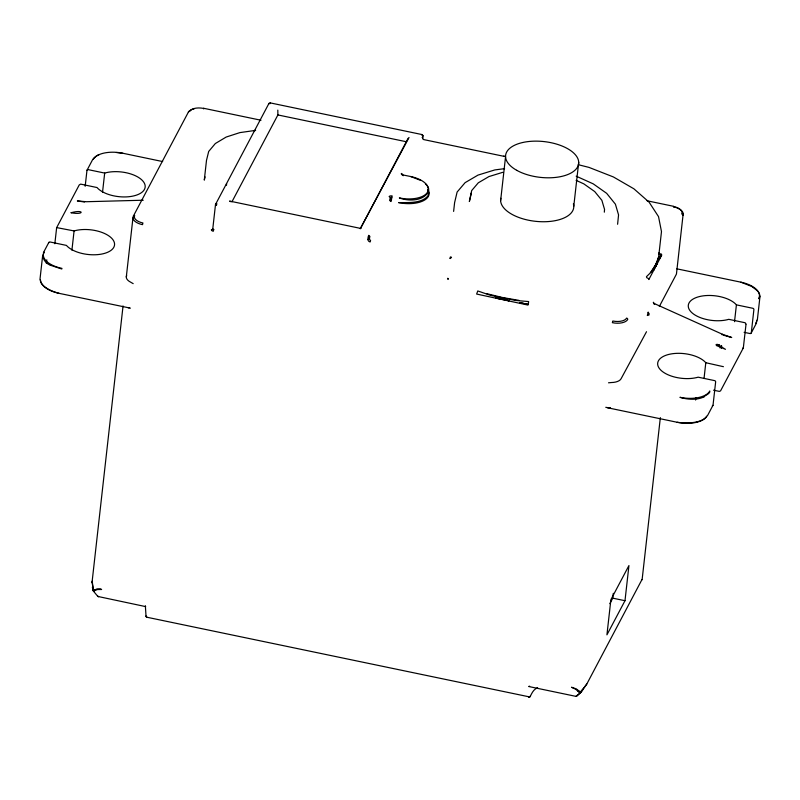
<?xml version="1.0" encoding="UTF-8"?>
<svg xmlns="http://www.w3.org/2000/svg" width="800" height="800" viewBox="0 0 800 800"><rect width="100%" height="100%" fill="white"/><g stroke="black" fill="none" stroke-linecap="round" stroke-linejoin="round"><path stroke-width="1.2" d="M123.05 305.96L92.06 582.2L93.61 591.03L97.46 589.53L101.61 589.51L100.44 588.84L97.04 588.92L93.17 590.63L92.43 587.32L93.27 590.65A1.27 0.87 -39.8 0 0 94.07 591.37L95.38 589.56L93.61 591.03M203.72 108.94L203.67 108.28L260.98 120.24M403.38 175.65L403.2 175.13A2.53 1.24 6.4 0 1 401.36 173.47A1.27 1.09 27.9 0 1 402.46 174.82A1.27 0.62 6.4 0 0 403.07 175.57M659.05 254.25L659.2 252.61A1.27 1.11 4.2 0 0 660.02 253.77L661.69 255.24L648.84 279.53A1.27 1.09 27.9 0 0 648.05 278.28L647.5 278.12A1.27 1.02 47.2 0 1 646.49 276.65L651.49 271.77L656.36 263.55L655.17 266.13L653.65 268.59L657.31 261.4L658.62 257.07L661.48 231.6L658.53 216.63L649.09 202.16L633.88 188.8L613.37 176.94L588.97 167.39L578.32 164.71M231.89 201.9L277.89 114.94L277.81 110.12M683.19 213.73L676.53 273.28A12.67 6.2 6.4 0 1 676.16 274.63L659.34 306.45M40 279.18L42.59 256.12M46.38 263.46L46.79 259.82M54.84 243.76L56.64 227.68L79.25 184.92L80.65 184.12L97.03 187.54A25.35 12.41 6.4 0 0 132.14 196.25A25.35 12.41 6.4 0 0 141.11 179.29A25.35 12.41 6.4 0 0 104.68 173.08L88.3 169.66A1.27 1.09 27.9 0 0 86.95 170.5L85.18 186.28M71.92 250.18L74.08 230.93L56.67 227.6M102.52 192.33L104.68 173.08M126.3 276.98L132.95 217.9M212.77 228.88L215.48 204.72M367.94 239.25L368.61 235.37A1.27 1.09 27.9 0 1 369.71 236.73L369.47 238.92A1.27 1.09 27.9 0 0 370.57 240.28L370.14 241.95A2.53 2.17 27.9 0 1 367.94 239.25A1.27 0.62 6.4 0 0 369.47 238.92M389.97 200.16L390.22 197.96A1.27 1.09 27.9 0 0 389.12 196.61A2.53 1.24 6.4 0 1 392.18 195.96L391.07 201.51A1.27 1.09 27.9 0 1 389.97 200.16A1.27 0.62 6.4 0 1 391.5 199.84M503.88 156.31L423.82 139.61A1.27 1.09 27.9 0 1 422.72 138.25L422.97 136.06A1.27 1.09 27.9 0 0 421.87 134.7L422.05 135.22A1.27 0.62 6.4 0 1 422.97 136.06M453.62 211.4L454.61 202.61L457.12 192.03L465.11 182.65L478 175.1L494.84 169.92L504.58 168.66M500.63 200.6L505.56 156.67M573.78 206.22L578.71 162.28M609.84 603.66L612.76 598.16L613.3 593.31M624.99 600.71L628.94 565.56L610.88 599.7L606.93 634.84L624.99 600.71L612.76 598.16M579.56 692.65L583.12 689.21L580.81 692.36L576.32 688.91L571.53 687.25L575.81 689.32L579.56 692.65A1.27 1.06 46.6 0 0 580.64 692.62L576.94 696.08A1.27 1.09 27.9 0 1 576.04 696.22L580.89 692.37L586.81 684.02L642.17 579.19L660.35 417.61M695.59 400.04L695.86 397.64M704.05 378.36L705.8 362.72A25.35 12.41 6.4 0 0 670.7 354.01A25.35 12.41 6.4 0 0 661.73 370.97A25.35 12.41 6.4 0 0 698.15 377.18L714.53 380.6A1.27 1.09 27.9 0 1 715.64 381.96L713.05 405.02A1.27 1.09 27.9 0 1 712.33 405.85M721.4 348.27L721.67 345.89M734.52 321.71L736.41 304.86A25.35 12.41 6.4 0 0 701.3 296.16A25.35 12.41 6.4 0 0 692.34 313.11A25.35 12.41 6.4 0 0 728.76 319.33L745.14 322.75L746.01 324.02M713.5 390.18L719.35 391.4L720.56 390.87L743.33 347.92L746 324.35M757.41 319.41L760 296.34M722.08 334.8L722.3 334.22L654.2 303.51A1.27 1.09 27.9 0 1 653.4 302.26L653.76 303.37A1.27 0.62 6.4 0 0 653.72 303.53M92.33 581.88L93.27 590.65M92.06 582.2L92.45 580.89M98.65 155.28C98.55 153.71 91.68 159.79 93.03 159.55A24.72 12.1 6.4 0 1 122.86 153.25L162.66 161.56M757.18 319.94L755.94 323.4A24.72 12.1 6.4 0 0 756.68 320.31M205.08 176.88L204.29 180.11L206.5 160.34L208.69 151.45L215.34 143.53L226.2 137.04L239.89 132.61L255.54 130.39M146.03 616.22L145.37 606M642 579.48L641.9 579.88M409.04 137.5L360.27 228.77M658.48 257.31L655.51 265.2L650.4 272.59M360.45 228.5L408.14 138.27M43.41 252.67L48.77 242.55M87.03 170.23L92.38 160.1M133.4 216.04L188.49 111.9M215.6 204.28L268.85 103.61M530.25 696.38C532.18 692.49 533.66 689.36 537.61 687.7M720.06 347.98L721.22 345.8M707.62 415.42L712.97 405.3M751.23 332.98L756.59 322.85M722.3 334.22L731.72 337.52L723.19 335.13M504.57 156.37L504.9 156.37A2.53 1.24 6.4 0 1 503.67 156.26L503.81 156.12M471.14 193.56L471.36 193.05L469.36 201.53L471.68 190.58L478.29 182.81L488.92 176.58L502.8 172.31M203.61 108.31L203.53 108.42A11.41 5.58 6.4 0 0 189.77 111.33A1.27 1.09 27.9 0 0 188.42 112.18A12.67 6.2 6.4 0 1 194.17 108.83M270.2 102.93L270.12 103.05A1.27 1.09 27.9 0 0 268.78 103.89A1.27 0.62 6.4 0 1 270.31 103.57L270.26 102.9L422.01 134.56M98.53 596.73L98.61 596.62A1.27 1.09 27.9 0 1 97.61 595.85A1.27 0.87 -39.8 0 0 98.4 596.57L145.67 606.61L145.32 606.19M586.81 684.02L580.54 692.19M529.63 686.16L528.7 686.51L575.91 696.36M646.51 331.72L621.07 378.77A12.67 6.2 6.4 0 1 611.41 382.54L608.51 382.8M743.33 347.92L742.76 348.07M673.66 206.71L673.45 206.46A11.41 5.58 6.4 0 1 681.71 213.96A1.27 1.09 27.9 0 1 682.81 215.31A12.67 6.2 6.4 0 0 676.7 207.83M147.03 617.44L147.17 617.29A1.27 1.09 27.9 0 1 146.07 615.94A1.27 1.08 -4 0 0 146.97 617.25L529.61 696.93A1.27 1.09 27.9 0 0 530.32 696.1A1.27 1.08 -4 0 1 528.77 696.9L528.84 697.09M143.25 200.22L86.32 201.72L77.36 200.95L84.6 202.01M255.26 130.31L254.69 130.54A1.27 1.09 27.9 0 0 255.59 130.4M605.77 407.31L608.58 407.8A12.67 6.2 6.4 0 0 610.39 407.7M116.43 152.52L122.9 153.3M40.52 280.18A24.72 12.1 6.4 0 0 59.15 293.35L130.43 308.15M518.99 300.38L502.5 297.51L486.66 293.64M229.68 201.09L360.91 228.47M676.86 268.83L740.85 282.17A24.72 12.1 6.4 0 1 758.74 298.43L759.15 298.93L759.89 295.78C759.63 291.68 756.12 289.77 752.31 286.94M277.89 114.94L406.4 141.75M647.05 200.78L673.59 206.31M403.38 175.05L410.68 176.52A23.45 11.47 6.4 0 1 427.65 191.95A23.45 11.47 6.4 0 1 399.35 197.93C407.39 200.99 422.02 201.77 428.06 192.45C429.75 188.92 428.14 186.47 425.46 183.83M736.41 304.86L752.79 308.28A1.27 1.09 27.9 0 1 753.89 309.64L751.31 332.7A1.27 1.09 27.9 0 1 749.96 333.54L744.11 332.32M705.8 362.72L723.43 366.69M607.15 407.67L677.14 422.27A24.72 12.1 6.4 0 0 706.97 415.97C702.26 423.34 686.76 423.69 677.14 422.27M127.99 307.54L129.14 307.95M576.19 176.17L593.26 183.87L606.67 193.34L615.41 204.19L618.56 214.91L617.6 224.27M576.11 180.36L583.83 183.87L594.72 191.57L601.87 200.32L604.55 209.4L604.32 212.18M420.57 180.36L410.68 176.52M229.94 201.14L230.51 201.7M133.18 283.64L130.82 282.28A12.67 6.2 6.4 0 1 126.67 275.63M654.33 303.39L654.68 304.21A1.27 0.62 6.4 0 1 653.9 303.86M93.48 591.19L97.69 596.24M740.85 282.17L752.32 286.66M59.15 293.35C51.78 291.4 41.23 287.08 40.11 279.74M427.71 189.36L428.73 192.78L428.02 195.81C421.44 203.84 407.55 202.39 398.59 202.61A24.72 12.1 6.4 0 0 428.7 191.07M226.52 185.26L226.42 183.99A1.27 1.09 27.9 0 0 226.74 184.01M673.64 206.98A12.67 6.2 6.4 0 1 675.72 207.51M573.39 203.83A36.76 17.99 6.4 0 1 537.82 221.53A36.76 17.99 6.4 0 1 500.86 198.26M390.22 197.96A1.27 0.62 6.4 0 1 391.75 197.64M369.71 236.73A1.27 0.62 6.4 0 1 368.18 237.05M422.11 137.5A1.27 0.62 6.4 0 1 422.72 138.25M48.69 242.82A1.27 1.09 27.9 0 1 50.04 241.98L66.42 245.4A25.35 12.41 6.4 0 0 101.53 254.1A25.35 12.41 6.4 0 0 110.5 237.15A25.35 12.41 6.4 0 0 74.08 230.93M719.52 344.7A51.33 25.12 6.4 0 1 716.04 344.59M71.11 212.74C84.42 215.33 84.54 209.01 71.11 212.74M703.94 396.88C696.79 400.5 686.72 399.43 679.94 397.31A24.72 12.1 6.4 0 0 709.77 391C710.66 393.66 704.96 395.22 703.94 396.88M648.83 314.13L648.86 315.2A1.27 0.62 6.4 0 0 647.33 315.52L648.2 312.09A1.27 1.09 27.9 0 0 649 313.35L648.83 314.13M528.49 302.82L527.98 305.07L476.63 294.05L477.78 290.95L489.64 295.05L507.4 299.13L502.48 298.4L496.35 296.64L515.65 300.47L528.62 301.56L528.49 302.82M142.55 224.35L142.5 224.66A12.67 6.2 6.4 0 1 133.33 216.32A1.27 1.09 27.9 0 1 134.67 215.48A11.41 5.58 6.4 0 0 142.93 222.98L142.55 224.35M216.48 205.09L216.44 205.39A1.27 0.62 6.4 0 1 215.52 204.56A1.27 1.09 27.9 0 1 216.87 203.72L216.48 205.09M213.73 229.56L213.3 231.24A2.53 1.24 6.4 0 1 211.46 229.57A1.27 1.09 27.9 0 0 212.81 228.72A1.27 0.62 6.4 0 0 213.73 229.56M450.03 258.31L450.59 258.5A1.27 0.7 -61.9 0 1 451.5 257.31A2.53 1.24 6.4 0 0 450.42 256.93L450.03 258.31M447.77 278.38L447.98 279.46A1.27 0.7 -61.9 0 0 448.31 278.57L447.77 278.38M612.46 322.38L612.42 322.69A12.67 6.2 6.4 0 0 627.72 319.46A1.27 1.09 27.9 0 0 626.62 318.1A11.41 5.58 6.4 0 1 612.85 321.01L612.46 322.38M502.41 298.79L509.06 300.82L495.58 298.01L506.75 299.85L502.41 298.79M50.34 265.22C46.79 263.98 42.92 260.05 42.82 255.58L44.06 252.12A24.72 12.1 6.4 0 0 61.95 268.38L61.79 269L50.34 265.22M661.19 254.16L659.41 257.61L661.19 254.16M654.27 268.3L653.58 270.28L656.96 263.91L654.27 268.3M716.39 345.51L725.47 349.31L717 344.21L716.39 345.51M661.59 254.65L659.42 258.56L661.59 254.65M656.56 264.38L655.28 266.85L656.56 264.38M528.98 696.94L529.61 696.93L528.98 696.94M578.28 690.61L577.79 690.82L580.07 692.51L578.28 690.61M528.09 304.45L519.6 302.54L528.09 304.45M516.7 170.3A36.76 17.99 6.4 0 0 577.62 166.88A36.76 17.99 6.4 0 0 532.08 141.24A36.76 17.99 6.4 0 0 516.7 170.3"/></g></svg>
